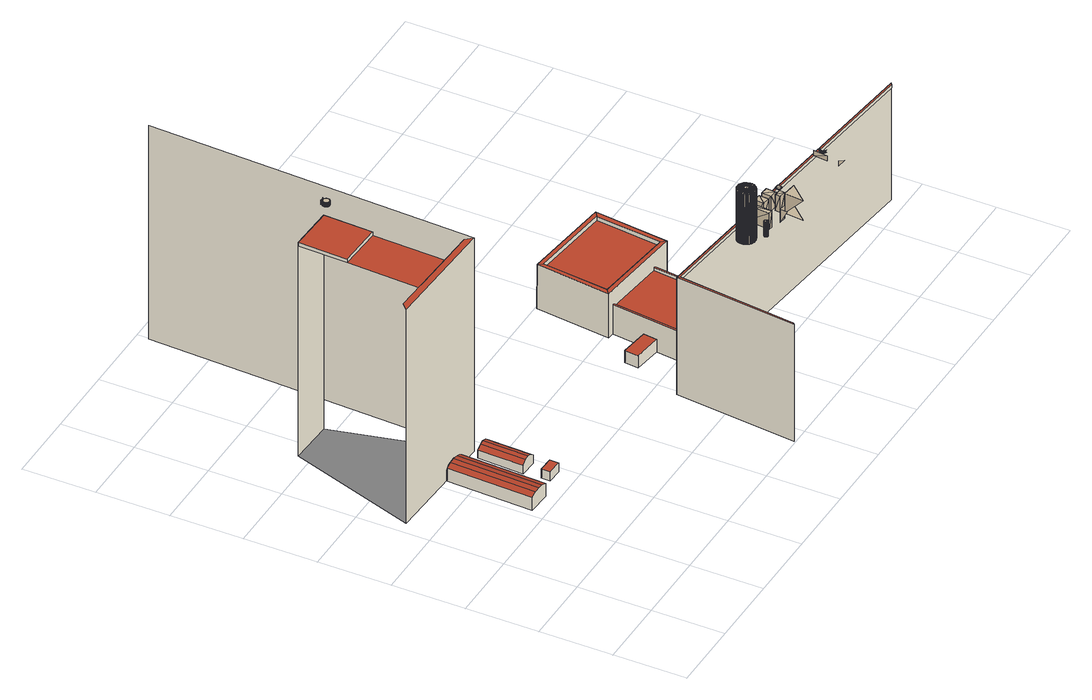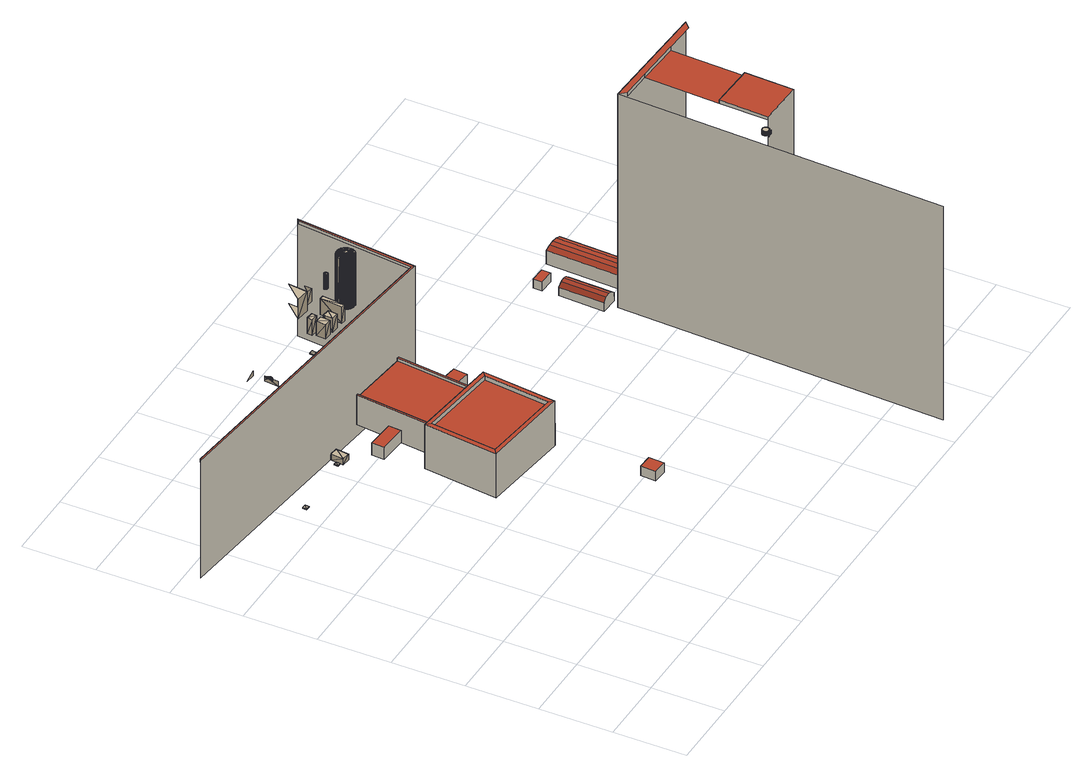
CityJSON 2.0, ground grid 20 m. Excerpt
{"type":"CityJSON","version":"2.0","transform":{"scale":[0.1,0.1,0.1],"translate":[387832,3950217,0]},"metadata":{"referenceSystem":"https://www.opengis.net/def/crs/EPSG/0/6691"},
"CityObjects":{
"building1":{"type":"Building","attributes":{"延べ面積換算係数":"1","大字・町コード":"6","町・丁目コード":"1","13+区市町村コード+大字・町コード+町・丁目コード":"13101006001","地区計画":"竹橋地区","class":"3002","usage":"403","measuredHeight":63.7,"storeysAboveGround":15,"storeysBelowGround":3,"RiverFloodingRiskAttribute.description":"10","RiverFloodingRiskAttribute.rank":"1","RiverFloodingRiskAttribute.depth":0.06,"RiverFloodingRiskAttribute.adminType":"2","RiverFloodingRiskAttribute.scale":"2","HighTideRiskAttribute.description":"2","HighTideRiskAttribute.rank":"1","HighTideRiskAttribute.depth":0.18,"BuildingDetailAttribute.buildingRoofEdgeArea":2776.63,"BuildingDetailAttribute.fireproofStructureType":"1001","BuildingDetailAttribute.urbanPlanType":"21","BuildingDetailAttribute.areaClassificationType":"22","BuildingDetailAttribute.districtsAndZonesType":"10","BuildingDetailAttribute.landUseType":"212","BuildingDetailAttribute.detailedUsage":"1241","BuildingDetailAttribute.specifiedBuildingCoverageRate":80,"BuildingDetailAttribute.specifiedFloorAreaRate":900,"BuildingDetailAttribute.surveyYear":2021,"BuildingIDAttribute.prefecture":"13","BuildingIDAttribute.city":"13101"},"address":[{"country":"日本","locality":"東京都千代田区大手町一丁目"}],"children":["building1-1"],"geometry":[{"type":"MultiSurface","lod":"2","boundaries":[[[0,1,2,3]],[[2,4,5,6,7,3]],[[5,8,9,6]],[[10,11,12,13]],[[9,8,14,12]],[[1,0,15,16]],[[13,12,14,17]],[[4,18,8,5]],[[19,10,13,17]],[[10,19,20,16,15,11]],[[17,14,20,19]],[[1,21,22,2]]],"semantics":{"surfaces":[{"type":"WallSurface"},{"type":"RoofSurface"},{"type":"GroundSurface"}],"values":[0,1,0,0,1,2,0,0,1,0,0,0]}}]},
"building1-1":{"type":"BuildingInstallation","parents":["building1"],"geometry":[{"type":"MultiSurface","lod":"2","boundaries":[[[23,24,25,26]],[[26,25,27,28]],[[29,30,24,23]],[[28,27,31,32]],[[33,34,30,29]],[[35,36,34,33]],[[32,31,37,38]],[[39,40,36,35]],[[38,37,41,42]],[[43,44,40,39]],[[42,41,45,46]],[[47,48,44,43]],[[49,50,48,47]],[[46,45,51,52]],[[53,54,50,49]],[[52,51,55,56]],[[57,58,54,53]],[[59,60,58,57]],[[56,55,61,62]],[[63,64,60,59]],[[62,61,65,66]],[[66,65,67,68]],[[69,70,64,63]],[[68,67,71,72]],[[73,74,70,69]],[[75,76,74,73]],[[72,71,77,78]],[[79,80,76,75]],[[81,82,83,84]],[[78,77,85,86]],[[87,88,82,81]],[[89,90,80,79]],[[91,92,93,94,95,96,97,98,99,100,101,85,77,71,67,65,61,55,51,45,41,37,31,27,25,24,30,34,36,40,44,48,50,54,58,60,64,70,74,76,80,90,102,103,104,105,106,107,108,109,110,111,112,113,114,115,116]],[[117,118,119,120,121,122,123,124,125,126,127,128,89,79,75,73,69,63,59,57,53,49,47,43,39,35,33,29,23,26,28,32,38,42,46,52,56,62,66,68,72,78,86,129,130,131,132,133,134,135,136,137,138,139,140,141,142]],[[143,144,88,87]],[[128,102,90,89]],[[145,146,144,143]],[[86,85,101,129]],[[127,103,102,128]],[[147,148,146,145]],[[129,101,100,130]],[[149,150,148,147]],[[126,104,103,127]],[[130,100,99,131]],[[151,152,150,149]],[[125,105,104,126]],[[124,106,105,125]],[[131,99,98,132]],[[153,154,152,151]],[[132,98,97,133]],[[123,107,106,124]],[[155,156,154,153]],[[133,97,96,134]],[[157,158,156,155]],[[122,108,107,123]],[[134,96,95,135]],[[121,109,108,122]],[[135,95,94,136]],[[120,110,109,121]],[[159,160,158,157]],[[136,94,93,137]],[[119,111,110,120]],[[161,162,160,159]],[[118,112,111,119]],[[137,93,92,138]],[[117,113,112,118]],[[138,92,91,139]],[[139,91,116,140]],[[142,114,113,117]],[[140,116,115,141]],[[141,115,114,142]],[[163,164,162,161]],[[165,166,164,163]]]}]},
"building2":{"type":"Building","attributes":{"地区計画":"竹橋地区","class":"3003","usage":"461","measuredHeight":4.4,"storeysAboveGround":9999,"storeysBelowGround":9999,"RiverFloodingRiskAttribute.description":"10","RiverFloodingRiskAttribute.rank":"1","RiverFloodingRiskAttribute.depth":0.22,"RiverFloodingRiskAttribute.adminType":"2","RiverFloodingRiskAttribute.scale":"2","HighTideRiskAttribute.description":"2","HighTideRiskAttribute.rank":"1","HighTideRiskAttribute.depth":0.43,"BuildingDetailAttribute.buildingRoofEdgeArea":-9999,"BuildingDetailAttribute.fireproofStructureType":"1011","BuildingDetailAttribute.urbanPlanType":"21","BuildingDetailAttribute.areaClassificationType":"22","BuildingDetailAttribute.districtsAndZonesType":"10","BuildingDetailAttribute.landUseType":"212","BuildingDetailAttribute.detailedUsage":"0","BuildingDetailAttribute.specifiedBuildingCoverageRate":80,"BuildingDetailAttribute.specifiedFloorAreaRate":900,"BuildingDetailAttribute.surveyYear":"0001","BuildingIDAttribute.prefecture":"13","BuildingIDAttribute.city":"13101"},"geometry":[{"type":"Solid","lod":"2","boundaries":[[[[167,168,169,170]],[[171,172,173,174]],[[175,176,177,178]],[[172,179,180,173]],[[179,176,175,180]],[[170,169,178,177]],[[176,179,172,171,167,170,177]],[[173,180,175,178,169,168,174]],[[168,167,171,174]]]],"semantics":{"surfaces":[{"type":"GroundSurface"},{"type":"RoofSurface"},{"type":"WallSurface"}],"values":[[0,1,1,1,1,2,2,2,2]]}}]},
"building3":{"type":"Building","attributes":{"地区計画":"竹橋地区","class":"9999","usage":"461","measuredHeight":-9999,"storeysAboveGround":9999,"storeysBelowGround":9999,"RiverFloodingRiskAttribute.description":"10","RiverFloodingRiskAttribute.rank":"1","RiverFloodingRiskAttribute.depth":0.42,"RiverFloodingRiskAttribute.adminType":"2","RiverFloodingRiskAttribute.scale":"2","HighTideRiskAttribute.description":"2","HighTideRiskAttribute.rank":"2","HighTideRiskAttribute.depth":0.55,"BuildingDetailAttribute.buildingRoofEdgeArea":-9999,"BuildingDetailAttribute.fireproofStructureType":"1011","BuildingDetailAttribute.urbanPlanType":"21","BuildingDetailAttribute.areaClassificationType":"22","BuildingDetailAttribute.districtsAndZonesType":"10","BuildingDetailAttribute.landUseType":"212","BuildingDetailAttribute.detailedUsage":"0","BuildingDetailAttribute.specifiedBuildingCoverageRate":80,"BuildingDetailAttribute.specifiedFloorAreaRate":900,"BuildingDetailAttribute.surveyYear":"0001","BuildingIDAttribute.prefecture":"13","BuildingIDAttribute.city":"13101"},"geometry":[{"type":"Solid","lod":"2","boundaries":[[[[181,182,183,184]],[[185,186,187,188]],[[183,182,185,188]],[[182,181,186,185]],[[184,183,188,187]],[[181,184,187,186]]]],"semantics":{"surfaces":[{"type":"GroundSurface"},{"type":"RoofSurface"},{"type":"WallSurface"}],"values":[[0,1,2,2,2,2]]}}]},
"building4":{"type":"Building","attributes":{"地区計画":"竹橋地区","class":"9999","usage":"461","measuredHeight":-9999,"storeysAboveGround":9999,"storeysBelowGround":9999,"RiverFloodingRiskAttribute.description":"10","RiverFloodingRiskAttribute.rank":"1","RiverFloodingRiskAttribute.depth":0.18,"RiverFloodingRiskAttribute.adminType":"2","RiverFloodingRiskAttribute.scale":"2","HighTideRiskAttribute.description":"2","HighTideRiskAttribute.rank":"1","HighTideRiskAttribute.depth":0.4,"BuildingDetailAttribute.buildingRoofEdgeArea":-9999,"BuildingDetailAttribute.fireproofStructureType":"1011","BuildingDetailAttribute.urbanPlanType":"21","BuildingDetailAttribute.areaClassificationType":"22","BuildingDetailAttribute.districtsAndZonesType":"10","BuildingDetailAttribute.landUseType":"212","BuildingDetailAttribute.detailedUsage":"0","BuildingDetailAttribute.specifiedBuildingCoverageRate":80,"BuildingDetailAttribute.specifiedFloorAreaRate":900,"BuildingDetailAttribute.surveyYear":"0001","BuildingIDAttribute.prefecture":"13","BuildingIDAttribute.city":"13101"},"geometry":[{"type":"Solid","lod":"2","boundaries":[[[[189,190,191,192]],[[193,194,195,196]],[[194,197,198,195]],[[197,199,200,198]],[[201,193,196,202]],[[200,199,190,189]],[[201,202,192,191]],[[195,198,200,189,192,202,196]],[[194,193,201,191,190,199,197]]]],"semantics":{"surfaces":[{"type":"GroundSurface"},{"type":"RoofSurface"},{"type":"WallSurface"}],"values":[[0,1,1,1,1,2,2,2,2]]}}]},
"building5":{"type":"Building","attributes":{"延べ面積換算係数":"1","大字・町コード":"6","町・丁目コード":"1","13+区市町村コード+大字・町コード+町・丁目コード":"13101006001","地区計画":"大手町・丸の内・有楽町地区","class":"3002","usage":"421","measuredHeight":68.5,"storeysAboveGround":8,"storeysBelowGround":2,"BuildingDetailAttribute.buildingRoofEdgeArea":4080.98,"BuildingDetailAttribute.fireproofStructureType":"1001","BuildingDetailAttribute.urbanPlanType":"21","BuildingDetailAttribute.areaClassificationType":"22","BuildingDetailAttribute.districtsAndZonesType":"10","BuildingDetailAttribute.landUseType":"214","BuildingDetailAttribute.detailedUsage":"1110","BuildingDetailAttribute.specifiedBuildingCoverageRate":80,"BuildingDetailAttribute.specifiedFloorAreaRate":1200,"BuildingDetailAttribute.surveyYear":2021,"BuildingIDAttribute.prefecture":"13","BuildingIDAttribute.city":"13101"},"address":[{"country":"日本","locality":"東京都千代田区大手町一丁目"}],"children":["building5-1"],"geometry":[{"type":"MultiSurface","lod":"2","boundaries":[[[203,204,205,206]],[[205,207,208,206]],[[207,209,210,208]],[[208,210,211,212]],[[206,208,212,213]],[[214,203,206,213]]],"semantics":{"surfaces":[{"type":"WallSurface"},{"type":"RoofSurface"}],"values":[0,1,0,0,1,0]}}]},
"building5-1":{"type":"BuildingInstallation","parents":["building5"],"geometry":[{"type":"MultiSurface","lod":"2","boundaries":[[[215,216,217]],[[218,215,217]],[[217,219,218]],[[217,216,219]],[[220,215,218]],[[216,221,219]],[[222,220,218]],[[223,218,219]],[[219,221,223]],[[222,218,223]],[[224,220,222]],[[221,225,223]],[[226,222,223]],[[226,224,222]],[[223,225,227]],[[228,224,226]],[[225,229,227]],[[230,228,226]],[[231,223,227]],[[232,230,226]],[[227,229,231]],[[233,228,230]],[[229,234,231]],[[232,233,230]],[[231,234,235]],[[232,226,236]],[[237,233,232]],[[234,238,235]],[[239,226,223]],[[236,237,232]],[[235,240,231]],[[239,223,231]],[[235,238,241]],[[242,237,236]],[[238,243,241]],[[244,242,236]],[[245,235,241]],[[246,247,248]],[[247,249,248]],[[250,247,246]],[[248,251,246]],[[252,250,246]],[[249,247,253]],[[248,249,251]],[[249,253,251]],[[250,253,247]],[[245,240,235]],[[246,251,252]],[[236,254,244]],[[241,243,245]],[[255,250,252]],[[256,255,252]],[[257,216,215]],[[216,258,221]],[[251,253,259]],[[255,260,250]],[[261,256,252]],[[260,255,256]],[[262,242,244]],[[253,263,259]],[[257,215,220]],[[243,264,245]],[[261,260,256]],[[259,265,251]],[[254,262,244]],[[253,266,263]],[[267,229,225]],[[268,261,252]],[[259,263,269]],[[270,260,261]],[[263,271,269]],[[269,272,259]],[[273,270,261]],[[274,253,250]],[[251,275,252]],[[263,276,271]],[[236,226,239]],[[277,273,261]],[[270,278,260]],[[269,271,272]],[[278,270,273]],[[271,276,272]],[[277,278,273]],[[274,266,253]],[[265,275,251]],[[276,263,266]],[[259,272,265]],[[250,260,279]],[[268,277,261]],[[245,264,240]],[[229,280,234]],[[272,276,265]],[[276,266,265]],[[281,262,254]],[[231,240,282]],[[260,278,279]],[[283,228,233]],[[264,284,240]],[[279,278,277]],[[268,279,277]],[[285,281,254]],[[286,274,250]],[[234,287,238]],[[254,236,239]],[[239,231,282]],[[288,233,237]],[[265,266,275]],[[289,279,268]],[[266,274,275]],[[250,279,286]],[[268,252,290]],[[291,289,268]],[[254,239,285]],[[240,284,282]],[[242,292,237]],[[252,275,290]],[[293,281,285]],[[284,294,282]],[[286,279,289]],[[291,268,290]],[[286,289,291]],[[239,293,285]],[[295,264,243]],[[290,286,291]],[[275,274,296]],[[274,297,296]],[[262,298,242]],[[299,297,274]],[[300,275,296]],[[296,297,301]],[[282,294,302]],[[303,286,290]],[[297,304,301]],[[301,300,296]],[[305,303,290]],[[257,258,216]],[[297,299,304]],[[306,284,264]],[[225,221,258]],[[307,293,239]],[[290,308,305]],[[309,286,303]],[[294,310,302]],[[301,304,300]],[[220,224,311]],[[309,303,305]],[[300,312,275]],[[304,299,300]],[[308,309,305]],[[281,298,262]],[[313,307,239]],[[267,280,229]],[[224,228,311]],[[314,282,302]],[[274,315,299]],[[316,274,286]],[[275,317,290]],[[300,299,318]],[[319,294,284]],[[320,309,308]],[[299,321,318]],[[316,315,274]],[[312,317,275]],[[288,283,233]],[[322,320,308]],[[239,323,313]],[[302,310,314]],[[315,321,299]],[[324,307,313]],[[286,309,325]],[[308,290,326]],[[310,327,314]],[[292,288,237]],[[300,318,312]],[[243,238,287]],[[318,321,312]],[[317,328,290]],[[325,320,322]],[[321,315,312]],[[326,325,322]],[[323,324,313]],[[309,320,325]],[[322,308,326]],[[319,310,294]],[[298,292,242]],[[290,328,326]],[[286,325,329]],[[314,327,330]],[[312,315,331]],[[316,286,329]],[[331,317,312]],[[332,325,326]],[[315,333,331]],[[334,332,326]],[[335,324,323]],[[327,336,330]],[[333,315,316]],[[337,327,310]],[[331,333,317]],[[338,335,323]],[[333,316,317]],[[326,328,334]],[[314,339,282]],[[325,332,329]],[[317,316,340]],[[257,220,311]],[[267,225,258]],[[329,332,334]],[[316,341,340]],[[328,329,334]],[[316,342,341]],[[343,317,340]],[[344,338,323]],[[340,341,343]],[[343,345,317]],[[346,328,317]],[[341,342,343]],[[281,293,347]],[[348,307,324]],[[349,316,329]],[[311,228,283]],[[345,346,317]],[[342,316,350]],[[351,329,328]],[[352,351,328]],[[330,336,353]],[[287,234,280]],[[316,349,350]],[[343,342,345]],[[323,239,354]],[[337,336,327]],[[342,350,345]],[[349,329,351]],[[345,350,355]],[[356,351,352]],[[352,328,346]],[[350,357,355]],[[358,356,352]],[[359,335,338]],[[336,360,353]],[[353,361,330]],[[350,349,357]],[[345,355,346]],[[355,357,362]],[[352,363,358]],[[351,356,364]],[[357,365,362]],[[349,351,364]],[[363,352,346]],[[357,349,365]],[[355,362,346]],[[364,356,358]],[[363,364,358]],[[293,307,347]],[[362,365,346]],[[349,364,363]],[[365,349,346]],[[346,349,363]],[[295,243,287]],[[344,359,338]],[[366,239,282]],[[348,324,335]],[[306,264,295]],[[367,360,336]],[[344,323,354]],[[353,360,361]],[[319,284,306]],[[281,347,298]],[[368,359,344]],[[360,369,361]],[[370,335,359]],[[354,368,344]],[[330,361,371]],[[372,369,360]],[[373,374,258]],[[257,373,258]],[[373,375,374]],[[376,373,257]],[[311,376,257]],[[258,374,267]],[[374,375,267]],[[337,310,319]],[[373,377,375]],[[370,348,335]],[[375,377,267]],[[377,280,267]],[[376,311,283]],[[347,307,348]],[[378,376,283]],[[379,376,378]],[[368,380,359]],[[373,376,381]],[[379,378,283]],[[361,369,371]],[[288,379,283]],[[280,377,287]],[[381,376,379]],[[377,382,287]],[[381,379,288]],[[377,383,382]],[[292,381,288]],[[373,384,377]],[[385,368,354]],[[369,386,371]],[[381,292,298]],[[287,382,295]],[[387,381,298]],[[382,383,295]],[[383,377,388]],[[314,330,339]],[[380,370,359]],[[389,381,387]],[[372,386,369]],[[390,385,354]],[[295,383,306]],[[383,388,306]],[[377,384,388]],[[367,336,337]],[[339,366,282]],[[389,387,298]],[[347,389,298]],[[306,388,319]],[[388,391,319]],[[392,373,381]],[[385,380,368]],[[393,384,373]],[[394,381,389]],[[388,384,391]],[[371,386,395]],[[372,360,367]],[[396,389,347]],[[348,396,347]],[[319,391,337]],[[391,384,337]],[[390,354,397]],[[386,398,395]],[[399,398,386]],[[330,371,339]],[[400,389,396]],[[385,390,397]],[[400,396,348]],[[370,400,348]],[[401,402,385]],[[337,384,367]],[[389,400,394]],[[384,403,367]],[[239,404,354]],[[401,385,397]],[[392,381,394]],[[394,400,370]],[[403,405,367]],[[380,394,370]],[[405,372,367]],[[399,386,372]],[[392,406,373]],[[385,402,380]],[[354,407,397]],[[395,398,408]],[[403,384,393]],[[403,393,405]],[[399,409,398]],[[410,401,397]],[[411,407,354]],[[398,409,408]],[[371,395,339]],[[392,394,380]],[[405,393,372]],[[402,392,380]],[[393,399,372]],[[412,410,397]],[[339,395,408]],[[401,410,402]],[[366,404,239]],[[413,409,399]],[[414,392,402]],[[410,415,402]],[[413,416,409]],[[415,414,402]],[[399,393,413]],[[408,409,339]],[[393,417,413]],[[393,418,417]],[[419,410,412]],[[412,397,407]],[[413,417,420]],[[409,416,339]],[[410,419,415]],[[420,416,413]],[[417,418,420]],[[393,421,418]],[[422,392,414]],[[423,414,415]],[[393,373,406]],[[424,423,415]],[[407,419,412]],[[423,422,414]],[[425,423,424]],[[420,426,416]],[[427,425,424]],[[420,418,428]],[[429,421,393]],[[418,421,428]],[[415,430,424]],[[419,430,415]],[[431,423,425]],[[431,425,427]],[[354,432,411]],[[433,431,427]],[[339,416,434]],[[431,422,423]],[[430,419,407]],[[416,426,434]],[[435,392,422]],[[428,421,436]],[[424,437,427]],[[421,438,436]],[[428,439,420]],[[411,430,407]],[[431,433,440]],[[441,339,434]],[[436,438,442]],[[420,443,426]],[[422,431,440]],[[438,421,444]],[[438,444,442]],[[406,392,435]],[[444,421,445]],[[441,446,339]],[[439,443,420]],[[435,422,440]],[[421,429,445]],[[447,435,440]],[[442,444,448]],[[434,426,441]],[[449,393,406]],[[444,445,448]],[[436,450,428]],[[451,435,447]],[[424,430,437]],[[452,451,447]],[[429,393,449]],[[404,453,354]],[[437,430,411]],[[426,443,441]],[[406,435,451]],[[406,451,452]],[[445,454,448]],[[455,406,452]],[[454,456,448]],[[354,453,432]],[[445,429,454]],[[442,457,436]],[[433,427,458]],[[432,437,411]],[[454,429,456]],[[429,459,456]],[[460,406,455]],[[429,461,459]],[[462,460,455]],[[461,463,459]],[[464,406,460]],[[464,460,462]],[[465,464,462]],[[461,429,466]],[[461,467,463]],[[449,406,464]],[[467,468,463]],[[427,437,458]],[[429,449,466]],[[461,466,467]],[[469,464,465]],[[470,469,465]],[[441,443,446]],[[468,467,471]],[[469,449,464]],[[467,466,471]],[[471,466,472]],[[466,449,472]],[[473,469,470]],[[474,473,470]],[[449,469,473]],[[472,449,474]],[[449,473,474]],[[428,450,439]],[[458,437,432]],[[443,439,446]],[[440,475,447]],[[448,476,442]],[[477,458,432]],[[440,433,478]],[[479,452,447]],[[339,446,366]],[[480,477,432]],[[433,458,481]],[[436,457,450]],[[446,439,482]],[[456,483,448]],[[484,485,442]],[[481,458,477]],[[482,366,446]],[[439,450,482]],[[478,433,481]],[[459,486,456]],[[480,481,477]],[[487,462,455]],[[463,488,459]],[[442,485,457]],[[476,484,442]],[[482,450,366]],[[475,479,447]],[[468,489,463]],[[478,481,480]],[[471,490,468]],[[450,457,366]],[[491,476,448]],[[440,478,492]],[[472,493,471]],[[470,494,474]],[[480,432,453]],[[495,478,480]],[[483,491,448]],[[455,452,496]],[[480,453,495]],[[366,457,497]],[[440,492,475]],[[492,478,495]],[[486,483,456]],[[457,485,497]],[[497,498,366]],[[453,492,495]],[[499,487,455]],[[488,486,459]],[[497,485,500]],[[501,488,463]],[[465,462,502]],[[475,492,453]],[[500,498,497]],[[485,484,500]],[[502,503,465]],[[496,452,479]],[[489,501,463]],[[504,475,453]],[[490,489,468]],[[470,465,505]],[[493,490,471]],[[506,494,470]],[[507,493,472]],[[366,498,404]],[[472,474,508]],[[500,484,498]],[[455,496,499]],[[504,453,404]],[[479,475,504]],[[484,476,498]],[[404,479,504]],[[498,476,509]],[[502,462,487]],[[496,479,404]],[[476,491,509]],[[510,496,404]],[[511,498,509]],[[512,510,404]],[[511,513,498]],[[509,491,511]],[[499,496,510]],[[491,483,511]],[[465,503,505]],[[512,499,510]],[[506,470,505]],[[513,514,498]],[[515,516,404]],[[511,483,517]],[[474,494,508]],[[507,472,508]],[[487,499,512]],[[483,486,517]],[[512,404,516]],[[518,487,512]],[[513,511,517]],[[404,498,519]],[[512,516,518]],[[517,486,513]],[[502,487,518]],[[486,488,513]],[[516,502,518]],[[404,519,515]],[[513,488,520]],[[498,514,519]],[[503,502,516]],[[488,501,520]],[[520,514,513]],[[515,503,516]],[[520,501,521]],[[505,503,515]],[[501,489,521]],[[522,505,515]],[[520,521,514]],[[515,523,522]],[[519,523,515]],[[521,489,514]],[[506,505,522]],[[489,490,514]],[[523,506,522]],[[514,490,524]],[[494,506,523]],[[490,493,524]],[[519,514,524]],[[519,494,523]],[[524,493,525]],[[519,524,525]],[[508,494,519]],[[493,507,525]],[[526,508,519]],[[526,519,525]],[[525,507,526]],[[507,508,526]],[[527,528,529]],[[530,531,532]],[[533,530,532]],[[529,528,534]],[[528,535,534]],[[532,536,533]],[[532,531,536]],[[531,530,537]],[[531,537,536]],[[536,538,533]],[[530,533,538]],[[530,539,537]],[[539,530,538]],[[536,537,538]],[[537,539,538]],[[540,541,542]],[[543,544,542]],[[541,540,545]],[[546,547,548]],[[549,547,546]],[[547,550,548]],[[548,551,546]],[[552,549,546]],[[542,541,543]],[[551,552,546]],[[550,547,553]],[[541,545,543]],[[548,550,551]],[[547,549,553]],[[550,553,551]],[[549,552,551]],[[553,549,551]],[[554,555,556]],[[555,557,556]],[[558,555,554]],[[559,560,561]],[[555,558,557]],[[562,558,554]],[[560,563,561]],[[554,556,562]],[[560,559,564]],[[560,565,563]],[[564,559,561]],[[558,566,557]],[[556,557,567]],[[556,567,562]],[[565,560,564]],[[557,566,567]],[[568,564,561]],[[565,569,563]],[[566,558,562]],[[567,566,562]],[[561,563,568]],[[569,565,564]],[[570,571,572]],[[568,569,564]],[[572,571,573]],[[563,569,568]],[[574,570,572]],[[571,575,573]],[[576,572,573]],[[577,571,570]],[[575,571,577]],[[574,572,576]],[[577,570,574]],[[573,575,576]],[[576,577,574]],[[575,577,576]],[[578,579,580]],[[580,579,581]],[[579,582,581]],[[583,578,580]],[[581,584,580]],[[584,583,580]],[[582,579,585]],[[579,578,585]],[[581,582,584]],[[585,578,583]],[[584,585,583]],[[582,585,584]],[[586,587,588]],[[589,587,586]],[[587,590,588]],[[591,586,588]],[[591,589,586]],[[590,587,589]],[[592,591,588]],[[588,590,592]],[[593,590,589]],[[593,589,591]],[[590,593,592]],[[592,593,591]],[[594,595,596]],[[597,598,599]],[[600,601,602]],[[601,603,602]],[[602,603,604]],[[603,605,604]],[[606,601,600]],[[607,602,604]],[[608,606,600]],[[605,603,609]],[[604,605,607]],[[605,609,607]],[[610,601,606]],[[606,608,611]],[[612,606,611]],[[603,613,609]],[[614,602,607]],[[612,610,606]],[[607,609,614]],[[608,600,615]],[[608,615,611]],[[609,613,614]],[[610,612,611]],[[615,610,611]],[[616,600,602]],[[617,603,601]],[[618,610,615]],[[610,617,601]],[[619,618,615]],[[614,613,620]],[[621,610,618]],[[613,622,620]],[[621,618,619]],[[619,615,623]],[[613,624,622]],[[625,614,620]],[[623,621,619]],[[615,600,616]],[[620,622,625]],[[622,624,625]],[[626,621,623]],[[614,627,602]],[[628,626,623]],[[610,621,617]],[[623,615,616]],[[625,624,629]],[[617,621,626]],[[623,616,628]],[[624,630,629]],[[617,626,628]],[[598,631,599]],[[625,627,614]],[[616,617,628]],[[613,632,624]],[[629,630,633]],[[634,625,629]],[[635,603,617]],[[630,636,633]],[[637,617,616]],[[633,634,629]],[[638,637,616]],[[630,639,636]],[[613,603,632]],[[630,624,639]],[[640,641,642]],[[633,636,643]],[[636,644,643]],[[616,602,645]],[[636,639,644]],[[646,641,640]],[[633,643,634]],[[643,644,634]],[[624,632,639]],[[644,639,634]],[[641,647,642]],[[625,634,627]],[[634,639,627]],[[639,632,627]],[[642,648,640]],[[627,632,649]],[[632,650,649]],[[651,646,640]],[[652,650,632]],[[653,627,649]],[[649,650,654]],[[641,655,647]],[[650,656,654]],[[650,652,656]],[[653,649,654]],[[646,655,641]],[[654,656,653]],[[656,652,653]],[[657,627,653]],[[653,652,658]],[[652,659,658]],[[640,648,651]],[[642,647,648]],[[655,646,651]],[[647,655,648]],[[648,655,651]]]}]},
"building6":{"type":"Building","attributes":{"地区計画":"大手町・丸の内・有楽町地区","class":"3003","usage":"461","measuredHeight":3.6,"storeysAboveGround":9999,"storeysBelowGround":9999,"BuildingDetailAttribute.buildingRoofEdgeArea":-9999,"BuildingDetailAttribute.fireproofStructureType":"1011","BuildingDetailAttribute.urbanPlanType":"21","BuildingDetailAttribute.areaClassificationType":"22","BuildingDetailAttribute.districtsAndZonesType":"10","BuildingDetailAttribute.landUseType":"214","BuildingDetailAttribute.detailedUsage":"0","BuildingDetailAttribute.specifiedBuildingCoverageRate":80,"BuildingDetailAttribute.specifiedFloorAreaRate":1200,"BuildingDetailAttribute.surveyYear":"0001","BuildingIDAttribute.prefecture":"13","BuildingIDAttribute.city":"13101"},"geometry":[{"type":"Solid","lod":"2","boundaries":[[[[660,661,662,663]],[[664,665,666,667]],[[661,660,665,664]],[[660,663,666,665]],[[663,662,667,666]],[[662,661,664,667]]]],"semantics":{"surfaces":[{"type":"GroundSurface"},{"type":"RoofSurface"},{"type":"WallSurface"}],"values":[[0,1,2,2,2,2]]}}]},
"building7":{"type":"Building","attributes":{"延べ面積換算係数":"1","大字・町コード":"6","町・丁目コード":"1","13+区市町村コード+大字・町コード+町・丁目コード":"13101006001","地区計画":"大手町・丸の内・有楽町地区","class":"3001","usage":"421","measuredHeight":11.7,"storeysAboveGround":8,"storeysBelowGround":2,"RiverFloodingRiskAttribute.description":"8","RiverFloodingRiskAttribute.rank":"1","RiverFloodingRiskAttribute.depth":0.085,"RiverFloodingRiskAttribute.adminType":"2","RiverFloodingRiskAttribute.scale":"2","BuildingDetailAttribute.buildingRoofEdgeArea":4080.98,"BuildingDetailAttribute.fireproofStructureType":"1001","BuildingDetailAttribute.urbanPlanType":"21","BuildingDetailAttribute.areaClassificationType":"22","BuildingDetailAttribute.districtsAndZonesType":"10","BuildingDetailAttribute.landUseType":"214","BuildingDetailAttribute.detailedUsage":"1110","BuildingDetailAttribute.specifiedBuildingCoverageRate":80,"BuildingDetailAttribute.specifiedFloorAreaRate":1200,"BuildingDetailAttribute.surveyYear":2021,"BuildingIDAttribute.prefecture":"13","BuildingIDAttribute.city":"13101"},"address":[{"country":"日本","locality":"東京都千代田区大手町一丁目"}],"geometry":[{"type":"Solid","lod":"2","boundaries":[[[[668,669,670,671,672,673,674,675]],[[676,677,678,679]],[[680,681,682,683]],[[684,685,686,687]],[[688,689,690,691]],[[687,686,692,693]],[[693,692,694,695]],[[696,697,698,699]],[[695,694,685,684]],[[671,670,697,696]],[[675,674,687,693]],[[689,677,676,690]],[[692,680,683,694]],[[694,683,682,685]],[[686,681,680,692]],[[669,668,695,684]],[[673,672,688,691]],[[698,679,678,699]],[[689,688,672,671,696,699,678,677]],[[674,673,691,690,676,679,698,697,670,669,684,687]],[[685,682,681,686]],[[668,675,693,695]]]],"semantics":{"surfaces":[{"type":"GroundSurface"},{"type":"RoofSurface"},{"type":"WallSurface"}],"values":[[0,1,1,1,1,1,1,1,1,2,2,2,2,2,2,2,2,2,2,2,2,2]]}}]},
"building8":{"type":"Building","attributes":{"延べ面積換算係数":"1","説明注記":"防災無線網","大字・町コード":"6","町・丁目コード":"1","13+区市町村コード+大字・町コード+町・丁目コード":"13101006001","地区計画":"大手町・丸の内・有楽町地区","class":"3001","usage":"421","measuredHeight":-9999,"storeysAboveGround":1,"storeysBelowGround":0,"BuildingDetailAttribute.buildingRoofEdgeArea":16.47,"BuildingDetailAttribute.fireproofStructureType":"1001","BuildingDetailAttribute.urbanPlanType":"21","BuildingDetailAttribute.areaClassificationType":"22","BuildingDetailAttribute.districtsAndZonesType":"10","BuildingDetailAttribute.landUseType":"214","BuildingDetailAttribute.detailedUsage":"1110","BuildingDetailAttribute.specifiedBuildingCoverageRate":80,"BuildingDetailAttribute.specifiedFloorAreaRate":1200,"BuildingDetailAttribute.surveyYear":2021,"BuildingIDAttribute.prefecture":"13","BuildingIDAttribute.city":"13101"},"address":[{"country":"日本","locality":"東京都千代田区大手町一丁目"}],"geometry":[{"type":"Solid","lod":"2","boundaries":[[[[700,701,702,703]],[[704,705,706,707]],[[702,701,704,707]],[[701,700,705,704]],[[703,702,707,706]],[[700,703,706,705]]]],"semantics":{"surfaces":[{"type":"GroundSurface"},{"type":"RoofSurface"},{"type":"WallSurface"}],"values":[[0,1,2,2,2,2]]}}]},
"building9":{"type":"Building","attributes":{"地区計画":"大手町・丸の内・有楽町地区","class":"3003","usage":"461","measuredHeight":3.5,"storeysAboveGround":9999,"storeysBelowGround":9999,"BuildingDetailAttribute.buildingRoofEdgeArea":-9999,"BuildingDetailAttribute.fireproofStructureType":"1011","BuildingDetailAttribute.urbanPlanType":"21","BuildingDetailAttribute.areaClassificationType":"22","BuildingDetailAttribute.districtsAndZonesType":"10","BuildingDetailAttribute.landUseType":"214","BuildingDetailAttribute.detailedUsage":"0","BuildingDetailAttribute.specifiedBuildingCoverageRate":80,"BuildingDetailAttribute.specifiedFloorAreaRate":1200,"BuildingDetailAttribute.surveyYear":"0001","BuildingIDAttribute.prefecture":"13","BuildingIDAttribute.city":"13101"},"geometry":[{"type":"Solid","lod":"2","boundaries":[[[[708,709,710,711]],[[712,713,714,715]],[[710,709,712,715]],[[709,708,713,712]],[[708,711,714,713]],[[711,710,715,714]]]],"semantics":{"surfaces":[{"type":"GroundSurface"},{"type":"RoofSurface"},{"type":"WallSurface"}],"values":[[0,1,2,2,2,2]]}}]}
},
"vertices":[
[2,664,34],[332,651,34],[332,651,679],[2,664,679],[315,670,679],[232,673,679],[107,678,679],[21,682,679],[232,673,669],[107,678,669],[120,1018,679],[120,1018,669],[115,883,669],[115,883,679],[240,878,669],[120,1018,34],[245,1013,34],[240,878,679],[315,670,669],[245,1013,679],[245,1013,669],[367,1551,34],[367,1551,679],
[287,1030,669],[287,1030,682],[287,1031,682],[287,1031,669],[287,1032,682],[287,1032,669],[288,1029,669],[288,1029,682],[287,1033,682],[287,1033,669],[288,1028,669],[288,1028,682],[289,1028,669],[289,1028,682],[287,1034,682],[287,1034,669],[289,1027,669],[289,1027,682],[287,1035,682],[287,1035,669],[290,1027,669],[290,1027,682],[287,1036,682],[287,1036,669],[290,1026,669],[290,1026,682],[291,1026,669],[291,1026,682],[288,1037,682],[288,1037,669],[291,1025,669],[291,1025,682],[288,1038,682],[288,1038,669],[292,1025,669],[292,1025,682],[293,1025,669],[293,1025,682],[289,1039,682],[289,1039,669],[294,1024,669],[294,1024,682],[289,1040,682],[289,1040,669],[290,1040,682],[290,1040,669],[295,1024,669],[295,1024,682],[291,1041,682],[291,1041,669],[296,1024,669],[296,1024,682],[297,1024,669],[297,1024,682],[292,1041,682],[292,1041,669],[297,1025,669],[297,1025,682],[291,1045,669],[291,1045,682],[291,1046,682],[291,1046,669],[293,1042,682],[293,1042,669],[292,1045,669],[292,1045,682],[298,1025,669],[298,1025,682],[303,1037,682],[303,1038,682],[302,1039,682],[301,1040,682],[300,1041,682],[299,1041,682],[298,1042,682],[297,1042,682],[296,1042,682],[295,1042,682],[294,1042,682],[299,1025,682],[300,1025,682],[300,1026,682],[301,1026,682],[302,1027,682],[303,1028,682],[303,1029,682],[304,1030,682],[304,1031,682],[304,1032,682],[304,1033,682],[304,1034,682],[304,1035,682],[304,1036,682],[304,1037,682],[304,1034,669],[304,1033,669],[304,1032,669],[304,1031,669],[304,1030,669],[303,1029,669],[303,1028,669],[302,1027,669],[301,1026,669],[300,1026,669],[300,1025,669],[299,1025,669],[294,1042,669],[295,1042,669],[296,1042,669],[297,1042,669],[298,1042,669],[299,1041,669],[300,1041,669],[301,1040,669],[302,1039,669],[303,1038,669],[303,1037,669],[304,1037,669],[304,1036,669],[304,1035,669],[293,1045,669],[293,1045,682],[293,1044,669],[293,1044,682],[294,1044,669],[294,1044,682],[295,1044,669],[295,1044,682],[296,1044,669],[296,1044,682],[297,1044,669],[297,1044,682],[298,1044,669],[298,1044,682],[299,1044,669],[299,1044,682],[300,1044,669],[300,1044,682],[301,1045,669],[301,1045,682],[302,1046,669],[302,1046,682],[303,1046,669],[303,1046,682],
[190,420,32],[199,656,32],[263,654,32],[254,417,32],[190,420,72],[206,419,78],[215,655,78],[199,656,72],[247,654,78],[238,418,78],[254,417,72],[263,654,72],[222,418,80],[231,655,80],
[313,435,33],[314,460,33],[355,459,33],[354,434,33],[314,460,60],[313,435,60],[354,434,60],[355,459,60],
[307,505,34],[312,631,34],[360,629,34],[355,503,34],[348,629,69],[336,630,72],[331,504,72],[343,504,69],[324,630,69],[319,505,69],[312,631,59],[307,505,59],[360,629,59],[355,503,59],
[789,340,6],[753,4,6],[753,4,359],[789,340,359],[759,9,359],[795,333,359],[759,9,350],[795,333,350],[1705,234,350],[1705,234,359],[1712,239,359],[1712,239,6],
[977,253,512],[976,255,512],[976,255,362],[977,253,362],[976,257,362],[978,251,512],[976,257,512],[978,251,362],[976,259,362],[979,249,512],[976,259,512],[979,249,362],[976,262,362],[980,247,512],[976,262,512],[980,247,362],[976,264,362],[981,246,362],[981,246,512],[976,264,512],[976,266,362],[983,244,362],[983,244,512],[976,266,512],[990,239,362],[978,272,362],[976,268,362],[985,243,512],[976,268,512],[985,243,362],[977,270,362],[995,206,389],[995,206,433],[995,207,389],[995,207,433],[996,205,433],[995,208,389],[996,205,389],[995,208,433],[986,241,362],[996,204,433],[996,204,389],[993,259,512],[993,260,512],[995,209,389],[997,204,433],[997,204,389],[986,241,512],[995,209,433],[977,270,512],[996,211,389],[996,211,433],[993,261,512],[999,203,389],[995,210,389],[997,203,433],[995,210,433],[996,210,389],[997,203,389],[997,212,433],[997,212,389],[996,210,433],[998,203,389],[998,203,433],[999,203,433],[993,262,512],[988,240,512],[979,274,362],[994,257,512],[978,272,512],[988,240,362],[1001,202,433],[993,263,512],[995,257,512],[1000,202,433],[1001,202,389],[1000,202,389],[995,256,512],[990,239,512],[979,274,512],[993,264,512],[998,212,389],[998,212,433],[996,256,512],[999,213,433],[999,213,389],[998,213,389],[980,276,362],[1001,203,433],[998,213,433],[1001,203,389],[994,264,512],[992,238,512],[1002,203,389],[1002,203,433],[980,276,512],[994,258,512],[1001,213,389],[992,238,362],[981,277,362],[1001,213,433],[1003,213,433],[1003,213,389],[1000,213,389],[994,265,512],[1003,203,433],[1000,213,433],[1003,203,389],[994,238,362],[994,238,512],[1004,204,433],[1004,204,389],[981,277,512],[1005,206,389],[1005,206,433],[983,279,362],[1002,213,389],[1005,205,433],[1002,213,433],[1005,205,389],[996,237,512],[983,279,512],[995,266,512],[996,237,362],[994,286,362],[1003,212,389],[1003,212,433],[1004,212,433],[1004,212,389],[998,237,362],[1004,211,389],[1005,209,389],[997,255,512],[998,255,512],[1005,209,433],[1004,211,433],[1006,207,433],[1006,207,389],[984,281,362],[1000,237,362],[1005,211,389],[1006,208,433],[1005,211,433],[1006,208,389],[998,237,512],[984,281,512],[986,282,362],[1005,210,389],[1006,209,389],[1006,209,433],[1005,210,433],[1004,286,362],[995,267,512],[1000,237,512],[986,282,512],[999,255,512],[988,283,362],[996,267,512],[993,259,517],[993,260,517],[993,261,517],[994,258,517],[993,262,517],[994,257,517],[995,257,517],[1000,255,512],[995,256,517],[993,263,517],[993,264,517],[995,266,517],[1003,237,512],[988,283,512],[996,256,517],[994,264,517],[997,255,517],[1003,237,362],[994,265,517],[1001,255,517],[997,268,517],[1000,255,517],[990,284,362],[998,255,517],[1005,237,362],[990,284,512],[997,268,512],[999,255,517],[1005,237,512],[1001,255,512],[995,267,517],[1022,250,362],[996,267,517],[1006,259,517],[1009,239,362],[992,285,362],[992,285,512],[1007,238,512],[1011,239,362],[1007,238,362],[998,268,512],[1002,255,517],[1002,255,512],[994,286,512],[998,268,517],[999,268,517],[1009,239,512],[999,268,512],[1000,268,517],[1005,257,517],[1003,255,517],[1003,255,512],[1003,256,517],[996,286,512],[1003,256,512],[1000,268,512],[1004,266,517],[1011,239,512],[1004,256,517],[1013,240,362],[1004,256,512],[996,286,362],[1005,258,517],[1001,268,512],[1013,240,512],[1001,268,517],[1000,286,512],[1005,257,512],[998,286,362],[1002,268,512],[998,286,512],[1002,268,517],[1003,267,517],[1000,286,362],[1005,258,512],[1003,267,512],[1006,264,517],[1002,286,512],[1006,258,517],[1006,258,512],[1019,246,362],[1004,267,517],[1006,259,512],[1004,267,512],[1004,286,512],[1015,242,512],[1004,266,512],[1006,260,517],[1005,266,517],[1006,260,512],[1005,266,512],[1006,261,517],[1006,261,512],[1006,265,517],[1005,265,517],[1005,265,512],[1006,262,517],[1006,262,512],[1006,265,512],[1006,264,512],[1006,263,517],[1006,263,512],[1021,248,512],[1011,284,512],[1015,242,362],[1018,244,512],[1022,250,512],[1016,243,362],[1016,243,512],[1002,286,362],[1014,282,512],[1009,285,512],[1006,286,512],[1016,281,512],[1024,256,512],[1018,279,512],[1020,276,512],[1022,274,512],[1012,283,512],[1019,246,512],[1023,272,512],[1025,266,512],[1018,244,362],[1023,251,512],[1006,286,362],[1011,284,362],[1024,253,512],[1009,285,362],[1019,278,512],[1025,258,512],[1025,260,512],[1021,248,362],[1025,262,512],[1025,264,512],[1023,270,512],[1024,268,512],[1012,283,362],[1023,251,362],[1014,282,362],[1024,253,362],[1018,279,362],[1022,274,362],[1025,260,362],[1025,258,362],[1016,281,362],[1024,256,362],[1025,266,362],[1019,278,362],[1020,276,362],[1025,262,362],[1025,264,362],[1023,272,362],[1023,270,362],[1024,268,362],[1062,183,428],[1063,202,428],[1063,202,389],[1068,228,411],[1057,229,411],[1057,229,362],[1068,228,362],[1081,200,389],[1081,200,428],[1064,292,362],[1064,292,411],[1075,290,362],[1075,290,411],[1095,156,448],[1102,210,448],[1102,210,389],[1139,205,389],[1095,156,389],[1139,205,448],[1093,263,362],[1093,263,404],[1096,289,362],[1115,261,404],[1096,289,404],[1117,287,362],[1115,261,362],[1117,287,404],[1129,237,362],[1129,237,410],[1131,251,362],[1131,251,410],[1149,235,410],[1125,259,362],[1125,259,405],[1127,286,362],[1149,235,362],[1127,286,405],[1146,257,362],[1146,257,405],[1151,249,410],[1151,249,362],[1148,284,362],[1148,284,405],[1153,301,24],[1130,303,24],[1130,303,6],[1134,339,6],[1153,301,6],[1134,339,24],[1157,336,6],[1157,336,24],[1166,317,9],[1157,318,9],[1157,318,6],[1158,329,6],[1158,329,9],[1166,317,6],[1167,328,6],[1167,328,9],[1207,278,362],[1207,278,365],[1208,291,362],[1218,277,365],[1208,291,365],[1218,277,362],[1220,290,362],[1220,290,365],[1359,197,362],[1359,197,377],[1384,194,362],[1363,231,362],[1363,231,377],[1367,269,362],[1368,245,377],[1368,245,384],[1368,246,377],[1368,246,384],[1367,247,377],[1367,247,384],[1368,244,384],[1367,248,377],[1368,244,377],[1367,248,384],[1369,242,384],[1369,243,377],[1369,243,384],[1367,249,384],[1367,249,377],[1369,242,377],[1372,240,377],[1372,240,384],[1370,242,384],[1370,242,377],[1368,250,377],[1370,241,384],[1368,250,384],[1370,241,377],[1368,251,384],[1368,251,377],[1371,241,384],[1370,255,377],[1371,241,377],[1368,252,377],[1368,252,384],[1367,269,377],[1370,255,384],[1368,253,377],[1369,254,377],[1375,239,384],[1368,253,384],[1373,240,384],[1373,240,377],[1369,254,384],[1343,330,6],[1343,330,9],[1344,342,6],[1369,253,377],[1369,253,384],[1375,239,377],[1355,329,9],[1344,342,9],[1356,341,6],[1371,256,377],[1371,256,384],[1355,329,6],[1372,257,384],[1372,257,377],[1372,256,377],[1356,341,9],[1372,256,384],[1375,258,377],[1373,257,377],[1373,257,384],
[794,483,49],[872,473,49],[867,435,49],[789,445,49],[872,473,86],[794,483,86],[789,445,86],[867,435,86],
[1145,745,42],[1121,539,42],[1069,545,42],[1042,313,42],[862,333,42],[889,565,42],[871,567,42],[895,774,42],[893,565,123],[867,332,123],[1038,314,123],[1064,545,123],[905,760,163],[884,578,163],[1110,552,163],[1131,734,163],[1121,539,175],[1110,552,175],[884,578,175],[871,567,175],[862,333,132],[867,332,132],[893,565,132],[889,565,132],[905,760,175],[895,773,175],[1131,734,175],[1145,745,175],[1042,313,132],[1069,545,132],[1064,545,132],[1038,314,132],
[893,1068,62],[932,1066,62],[930,1024,62],[891,1026,62],[932,1066,91],[893,1068,91],[891,1026,91],[930,1024,91],
[1066,446,51],[1145,441,51],[1143,406,51],[1063,411,51],[1145,441,87],[1066,446,87],[1063,411,87],[1143,406,87]
]}
